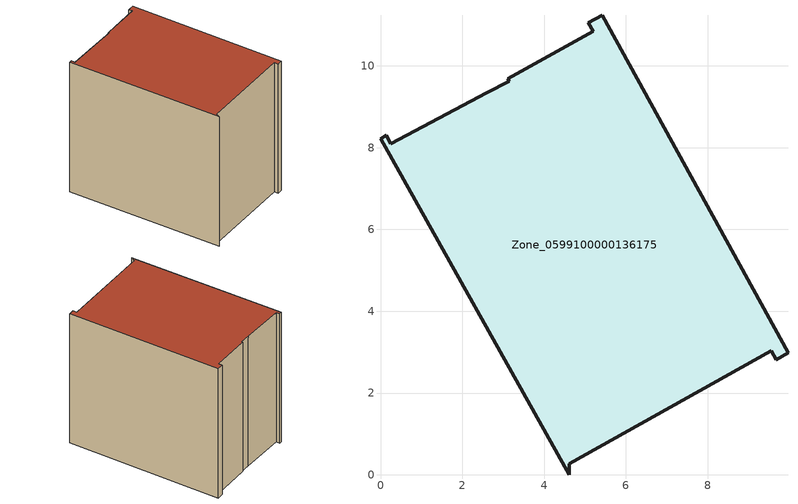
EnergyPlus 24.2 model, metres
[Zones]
Zone_0599100000136175
 floor ground (C_G): 3.11,9.68 5.2,10.84 5.08,11.05 5.42,11.24 9.96,2.99 9.67,2.82 9.55,3.03 4.61,0.27 4.61,0 0,8.22 0.14,8.3 0.25,8.09 2.59,9.35 3.14,9.63 z0
 wall outside (C_F): 9.96,2.99 5.42,11.24 5.08,11.05 5.2,10.84 3.11,9.68 3.14,9.63 2.59,9.35 0.25,8.09 0.14,8.3 0,8.22 4.61,0 4.61,0.27 9.55,3.03 9.67,2.82 9.96,2.99 z0:8.37
 roof outside (C_R): 2.59,9.35 0.25,8.09 0.14,8.3 0,8.22 4.61,0 4.61,0.27 9.55,3.03 9.67,2.82 9.96,2.99 5.42,11.24 5.08,11.05 5.2,10.84 3.11,9.68 3.14,9.63 z8.37
[BUILDING]
Pand.0599100000136175: North Axis=0; Terrain=City; Loads Convergence Tolerance Value=0.04; Temperature Convergence Tolerance Value=0.4; Solar Distribution=FullExterior; Maximum Number of Warmup Days=25; Minimum Number of Warmup Days=1
[Site:Location]
Rotterdam.The.Hague.AP_ZH_NLD Design_Conditions: Latitude=51.96; Longitude=4.45; Time Zone=1; Elevation=-4.5
[SITE:GROUNDTEMPERATURE:BUILDINGSURFACE]
18, 18, 18, 18, 18, 18, 18, 18, 18, 18, 18, 18
[MATERIAL] Thermal Absorptance=0.9; Solar Absorptance=0.7; Visible Absorptance=0.7
Name | Roughness | Thickness | Conductivity | Density | Specific Heat
G.TI.1965-1974 | MediumSmooth | 0.15 | 0.882353 | 540 | 1210
F.TI.1965-1974 | Rough | 0.3 | 0.697674 | 1920 | 840
R.TI.1965-1974 | MediumRough | 0.2 | 0.232558 | 1500 | 1000
[CONSTRUCTION]
C_G: G.TI.1965-1974
C_F: F.TI.1965-1974
C_R: R.TI.1965-1974
[ZONE]
Zone_0599100000136175: Type=1; Multiplier=1; Ceiling Height=Autocalculate; Volume=Autocalculate; Floor Area=autocalculate; Part of Total Floor Area=Yes
[ZONEINFILTRATION:DESIGNFLOWRATE]
Infil_Zone_0599100000136175: Zone or ZoneList or Space or SpaceList=Zone_0599100000136175; Schedule=AlwaysOn; Design Flow Rate Calculation Method=Flow/Area; Flow Rate per Floor Area=0.003; Constant Term Coefficient=1; Temperature Term Coefficient=0; Velocity Term Coefficient=0; Velocity Squared Term Coefficient=0
[HVACTEMPLATE:ZONE:IDEALLOADSAIRSYSTEM]
Zone_0599100000136175: Maximum Heating Supply Air Temperature=50; Minimum Cooling Supply Air Temperature=13; Maximum Heating Supply Air Humidity Ratio=0.0156; Minimum Cooling Supply Air Humidity Ratio=0.0077; Heating Limit=NoLimit; Cooling Limit=NoLimit; Dehumidification Control Type=ConstantSensibleHeatRatio; Cooling Sensible Heat Ratio=0.7; Dehumidification Setpoint=60; Humidification Control Type=None; Humidification Setpoint=30; Outdoor Air Method=None; Outdoor Air Flow Rate per Person=0.00944; Outdoor Air Flow Rate per Zone Floor Area=0; Outdoor Air Flow Rate per Zone=0; Demand Controlled Ventilation Type=None; Outdoor Air Economizer Type=NoEconomizer; Heat Recovery Type=None; Sensible Heat Recovery Effectiveness=0.7; Latent Heat Recovery Effectiveness=0.65
[ZONECONTROL:THERMOSTAT]
ThermostatControl_Zone_0599100000136175: Zone or ZoneList=Zone_0599100000136175; Control Type Schedule=DualSetpointControlType; Control 1=Thermostat_Zone_0599100000136175; Temperature Difference Between Cutout And Setpoint=0
[THERMOSTATSETPOINT:DUALSETPOINT]
Thermostat_Zone_0599100000136175: Heating Setpoint Temperature Schedule=HeatingSetpoint_Zone_0599100000136175; Cooling Setpoint Temperature Schedule=CoolingSetpoint_Zone_0599100000136175
[SCHEDULE:COMPACT]
HeatingSetpoint_Zone_0599100000136175: Through: 12/31, For: AllDays, Until: 24:00, 21
CoolingSetpoint_Zone_0599100000136175: Through: 12/31, For: AllDays, Until: 24:00, 24
DualSetpointControlType: Through: 12/31, For: AllDays, Until: 24:00, 4
AlwaysOn: Through: 12/31, For: AllDays, Until: 24:00, 1
